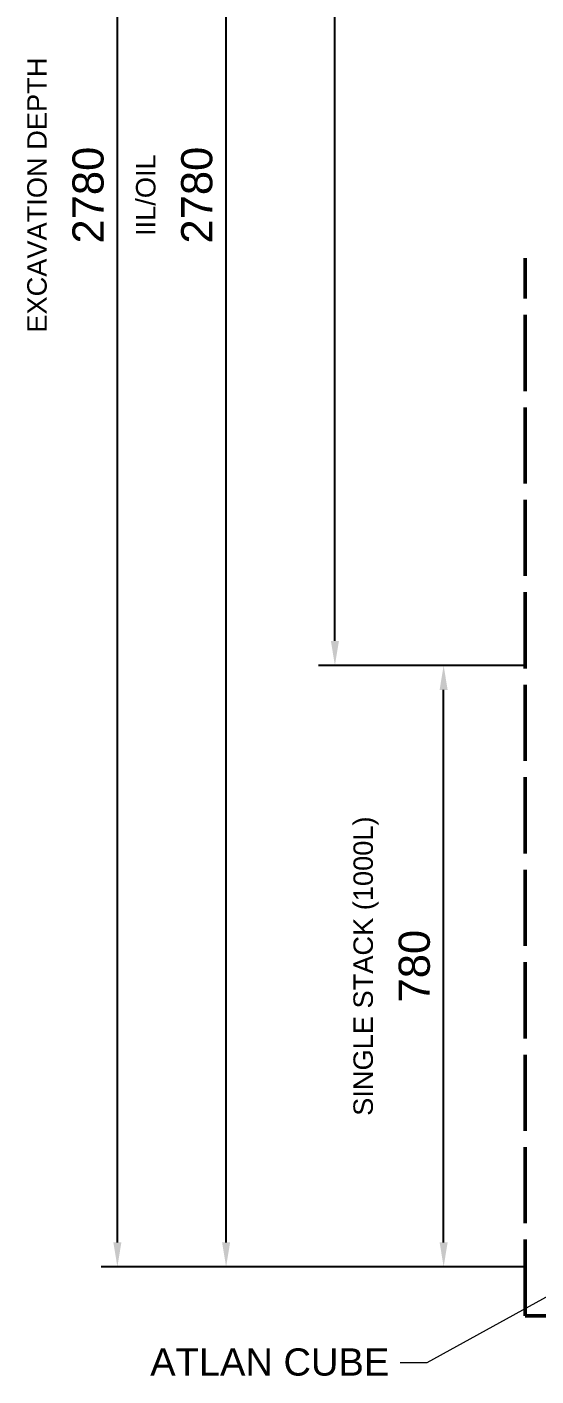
# Model space of a CAD drawing. Header units: millimetres. Extents: x -725 to 2194, y -1079 to 3179.
# Drawn here: x -710 to -49, y -142 to 1608 of the extents above; entities that cross this region are included whole.
import ezdxf
from ezdxf.enums import TextEntityAlignment as Align

# ---------------------------------------------------------------- set-up
doc = ezdxf.new("R2010")
doc.units = ezdxf.units.MM
doc.linetypes.add('DASH_99_21', pattern=[119.944444, 98.777778, -21.166667])
for name, color, linetype in [('ANNOTATIONS', 7, 'Continuous'), ('DIMENSIONS', 7, 'Continuous'), ('GEOFAB', 5, 'Continuous'), ('LEADERS', 7, 'Continuous')]:
    doc.layers.add(name, color=color, linetype=linetype)
doc.styles.add('ARIAL', font='arial.ttf')
doc.dimstyles.get("Standard").update_dxf_attribs({"dimtxt": 2.5, "dimasz": 2.5, "dimexe": 1.25, "dimexo": 0.625, "dimtad": 1, "dimcen": 2.5, "dimazin": 3, "dimtfac": 1, "dimtmove": 0, "dimatfit": 3})

msp = doc.modelspace()

# ---------------------------------------------------------------- linework, layer by layer
at = {"layer": 'GEOFAB', "color": 5, "linetype": 'DASH_99_21', "lineweight": 50}
for q in [(-63.5, 1308.2), (1213.5, -63.5)]:
    msp.add_line((-63.5, -63.5), q, dxfattribs=at)
at = {"layer": 'LEADERS', "lineweight": 18}
for p, q in [((-190.5, -124.2), (21.2, -7.1)), ((-225.8, -124.2), (-190.5, -124.2))]:
    msp.add_line(p, q, dxfattribs=at)

# ---------------------------------------------------------------- texts
at = {"layer": 'ANNOTATIONS', "style": 'ARIAL'}
msp.add_text('ATLAN CUBE', height=35.36, dxfattribs=at).set_placement((-239.9, -141.1), align=Align.RIGHT)
at = {"layer": 'DIMENSIONS', "style": 'ARIAL'}
for s, height, p in [('EXCAVATION DEPTH', 25.259, (-684.4, 1390)), ('IIL/OIL', 25.26, (-543.3, 1390)), ('SINGLE STACK (1000L)', 25.259, (-261.1, 390))]:
    msp.add_text(s, height=height, rotation=90, dxfattribs=at).set_placement(p, align=Align.CENTER)

# ---------------------------------------------------------------- dimensions: what is measured, and where the dimension line sits
at = {"layer": 'DIMENSIONS'}
for base, p1, p2 in [((-592.7, 0), (-63.5, 0), (-63.5, 2780)), ((-451.6, 0), (-63.5, 0), (-63.5, 2780)), ((-310.4, 780), (-63.5, 780), (-63.5, 2780)), ((-169.3, 0), (-63.5, 0), (-63.5, 780))]:
    msp.add_linear_dim(base=base, p1=p1, p2=p2, angle=90, dimstyle='Standard', override={"dimtxt": 40.414222, "dimasz": 31.75, "dimexe": 21.166667, "dimexo": 0, "dimgap": 17.638889, "dimtad": 1, "dimtih": 0, "dimtoh": 0, "dimdec": 0, "dimtxsty": 'ARIAL', "dimclrd": 7, "dimclre": 7, "dimclrt": 7}, dxfattribs=at).render()

doc.saveas('drawing.dxf')
